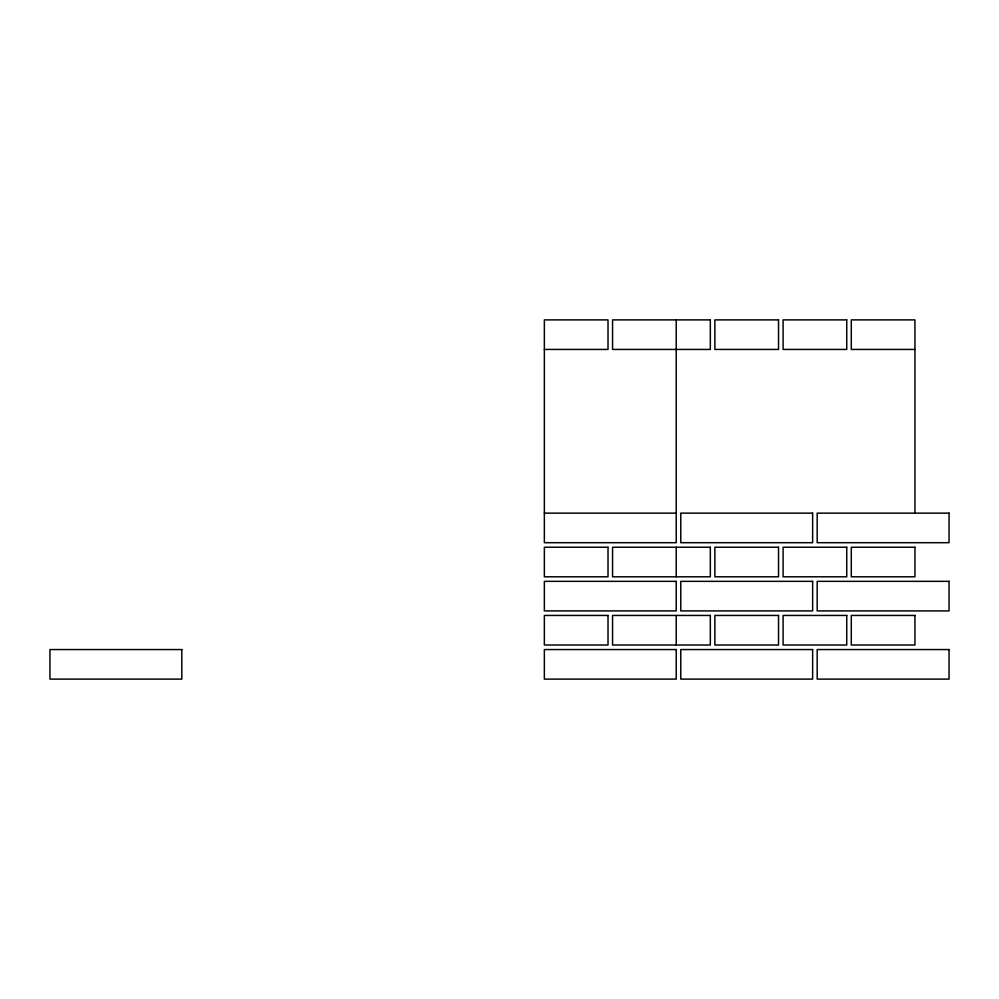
<?xml version="1.0" encoding="UTF-8"?>
<svg xmlns="http://www.w3.org/2000/svg" width="999" height="999" viewBox="0 0 999 999"><rect width="100%" height="100%" fill="white"/><g stroke="black" fill="none" stroke-linecap="round" stroke-linejoin="round"><path stroke-width="1.5" d="M544.355 349.438L608.016 349.438L608.016 319.892L544.355 319.892L544.355 542.694L676.223 542.694L676.223 319.892M914.947 349.438L851.285 349.438L851.285 319.892L914.947 319.892L914.947 513.136M544.355 513.136L676.223 513.136M676.223 547.24L676.223 576.798M676.223 615.446L676.223 645.004M710.326 319.892L612.562 319.892L612.562 349.438L710.326 349.438L710.326 319.892M778.533 319.892L714.872 319.892L714.872 349.438L778.533 349.438L778.533 319.892M846.74 319.892L783.079 319.892L783.079 349.438L846.74 349.438L846.74 319.892M812.637 513.136L680.769 513.136L680.769 542.694L812.637 542.694L812.637 513.136M949.05 513.136L817.182 513.136L817.182 542.694L949.05 542.694L949.05 513.136M608.016 547.24L544.355 547.24L544.355 576.798L608.016 576.798L608.016 547.24M710.326 547.24L612.562 547.24L612.562 576.798L710.326 576.798L710.326 547.24M778.533 547.24L714.872 547.24L714.872 576.798L778.533 576.798L778.533 547.24M846.74 547.24L783.079 547.24L783.079 576.798L846.74 576.798L846.74 547.24M914.947 547.24L851.285 547.24L851.285 576.798L914.947 576.798L914.947 547.24M676.223 581.343L544.355 581.343L544.355 610.901L676.223 610.901L676.223 581.343M812.637 581.343L680.769 581.343L680.769 610.901L812.637 610.901L812.637 581.343M949.05 581.343L817.182 581.343L817.182 610.901L949.05 610.901L949.05 581.343M608.016 615.446L544.355 615.446L544.355 645.004L608.016 645.004L608.016 615.446M710.326 615.446L612.562 615.446L612.562 645.004L710.326 645.004L710.326 615.446M778.533 615.446L714.872 615.446L714.872 645.004L778.533 645.004L778.533 615.446M846.74 615.446L783.079 615.446L783.079 645.004L846.74 645.004L846.74 615.446M914.947 615.446L851.285 615.446L851.285 645.004L914.947 645.004L914.947 615.446M181.818 649.562L49.95 649.562L49.95 679.108L181.818 679.108L181.818 649.562M676.223 649.562L544.355 649.562L544.355 679.108L676.223 679.108L676.223 649.562M812.637 649.562L680.769 649.562L680.769 679.108L812.637 679.108L812.637 649.562M949.05 649.562L817.182 649.562L817.182 679.108L949.05 679.108L949.05 649.562"/></g></svg>
